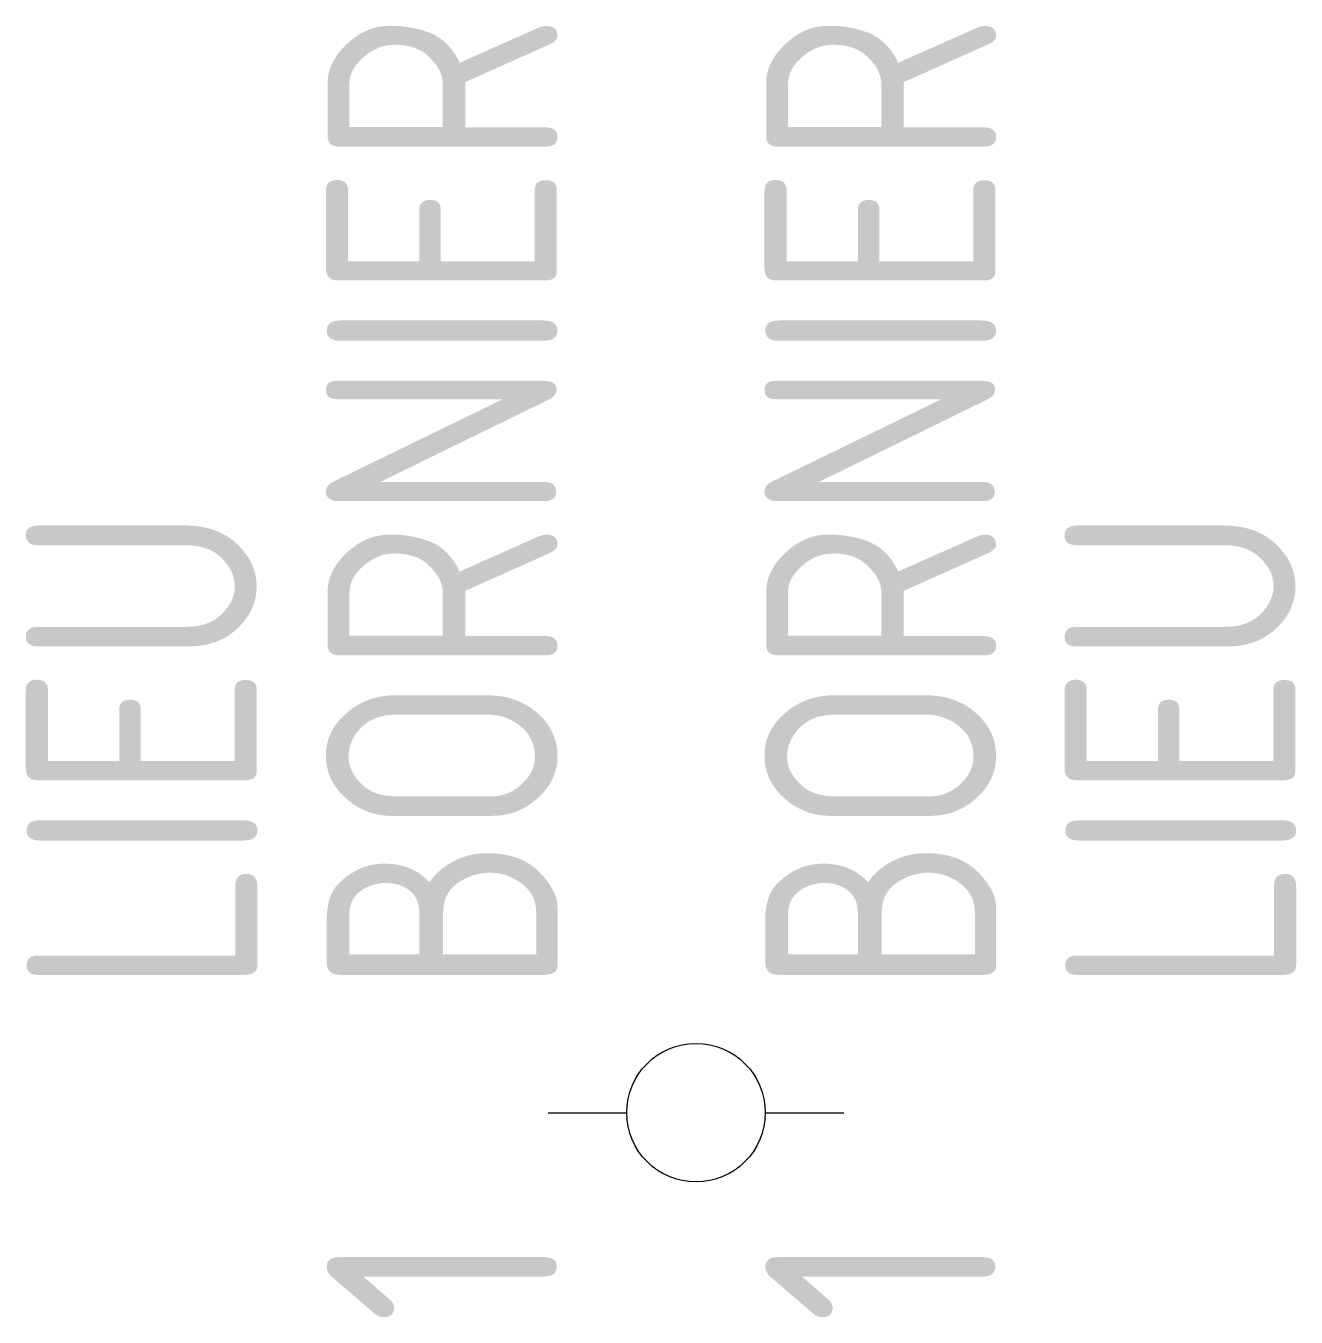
# Model space of a CAD drawing. Extents: x -1590.3 to -1576.5, y -881.8 to -867.8.
import ezdxf
from ezdxf.enums import TextEntityAlignment as Align

# ---------------------------------------------------------------- set-up
doc = ezdxf.new("R2010")
doc.units = 0
doc.header["$LTSCALE"] = 0.3
for name, color, linetype in [('SYMB_FIL', 3, 'CONTINUOUS'), ('SYMB_TXT_CONTACT', 2, 'CONTINUOUS'), ('SYMB_TXT_NOM', 3, 'CONTINUOUS')]:
    doc.layers.add(name, color=color, linetype=linetype)
doc.styles.add('NET2_5', font='isocp.shx', dxfattribs={"width": 0.9, "height": 2.5})

msp = doc.modelspace()

# ---------------------------------------------------------------- linework, layer by layer
at = {"layer": 'SYMB_FIL'}
for p, q in [((-1584.634, -879.593), (-1583.784, -879.593)), ((-1582.284, -879.593), (-1581.434, -879.593))]:
    msp.add_line(p, q, dxfattribs=at)
msp.add_circle((-1583.034, -879.593), 0.75, dxfattribs=at)

# ---------------------------------------------------------------- texts
at = {"layer": 'SYMB_TXT_CONTACT', "style": 'NET2_5', "width": 0.9, "flags": 8}
msp.add_attdef('1', text='1', height=2.5, rotation=90, dxfattribs=at).set_placement((-1583.784, -880.868), align=Align.BOTTOM_RIGHT)
msp.add_attdef('1', text='', height=2.5, rotation=90, dxfattribs=at).set_placement((-1582.284, -880.868), align=Align.TOP_RIGHT)
at = {"layer": 'SYMB_TXT_NOM', "style": 'NET2_5', "width": 0.9, "flags": 8}
for tag, text, p in [('BORNIER', 'X0:', (-1583.784, -878.318)), ('LIEU', '', (-1587.034, -878.318))]:
    msp.add_attdef(tag, text=text, height=2.5, rotation=90, dxfattribs=at).set_placement(p, align=Align.BOTTOM_LEFT)
for tag, p in [('BORNIER', (-1582.284, -878.318)), ('LIEU', (-1579.034, -878.318))]:
    msp.add_attdef(tag, text='', height=2.5, rotation=90, dxfattribs=at).set_placement(p, align=Align.TOP_LEFT)

doc.saveas('drawing.dxf')
